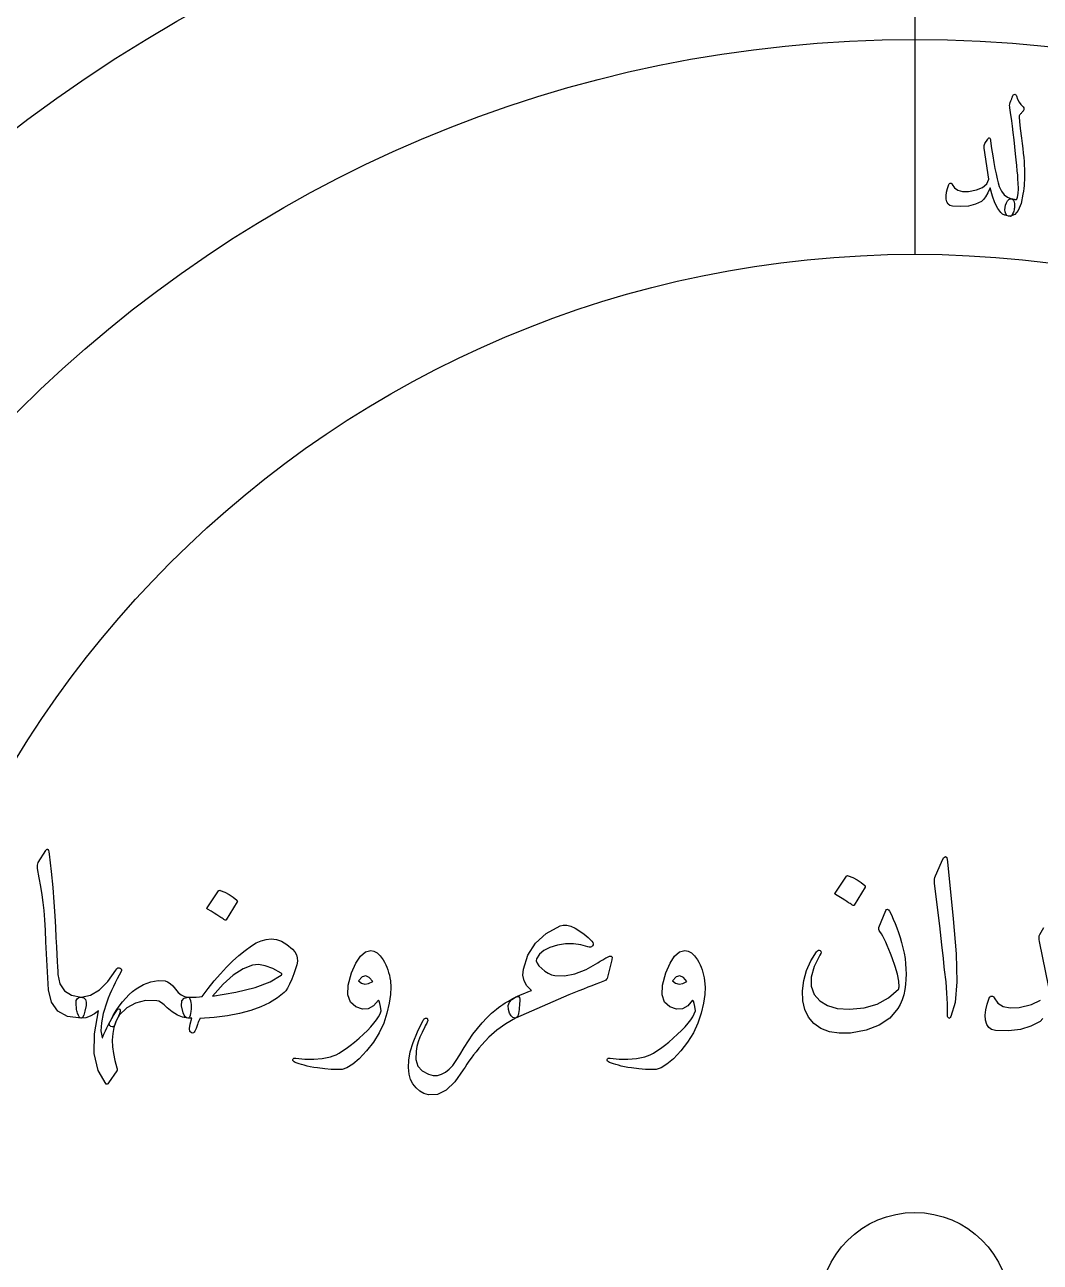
# Model space of a CAD drawing. Header units: millimetres. Extents: x -150 to 150, y -150 to 198.
# Drawn here: x -42.6 to 6, y 2.2 to 61.4 of the extents above; entities that cross this region are included whole.
import ezdxf

# ---------------------------------------------------------------- set-up
doc = ezdxf.new("R2010")
doc.units = ezdxf.units.MM
for name, color, linetype in [('CUT_INNER', 6, 'Continuous'), ('CUT_OUTER', 1, 'Continuous'), ('ENGRAVE', 7, 'Continuous'), ('ENGRAVE_FINE', 8, 'Continuous'), ('GUIDE', 3, 'Continuous'), ('TEXT', 5, 'Continuous')]:
    doc.layers.add(name, color=color, linetype=linetype)

msp = doc.modelspace()

# ---------------------------------------------------------------- linework, layer by layer
at = {"layer": 'CUT_INNER'}
msp.add_circle((0, 0), 4.55, dxfattribs=at)
at = {"layer": 'CUT_OUTER'}
msp.add_arc((0.0002, -0.0002), 149.9998, 179.017762, 3.164151, dxfattribs=at)
at = {"layer": 'ENGRAVE'}
for radius in [132.75, 112.1737, 91.5975, 71.0212, 50.445]:
    msp.add_circle((0, 0), radius, dxfattribs=at)
at = {"layer": 'ENGRAVE_FINE'}
msp.add_lwpolyline([(0, 71.0213), (0, 50.445)], dxfattribs=at)
for radius in [122.4619, 101.8856, 81.3094, 60.7331]:
    msp.add_circle((0, 0), radius, dxfattribs=at)
at = {"layer": 'GUIDE'}
msp.add_circle((0, 0), 137.25, dxfattribs=at)
at = {"layer": 'TEXT'}
for points in [[(4.6908, 58.0359), (4.7081, 58.0704), (4.7294, 58.0944), (4.7549, 58.1077), (4.7845, 58.1104), (4.8104, 58.104), (4.8326, 58.0896), (4.8512, 58.0671), (4.866, 58.0364), (4.9234, 57.8801), (4.9957, 57.74), (5.0829, 57.6163), (5.1849, 57.5087), (5.2173, 57.4624), (5.2276, 57.4134), (5.216, 57.3618), (5.1825, 57.3074), (5.1601, 57.2796), (5.1372, 57.2518), (5.1138, 57.224), (5.09, 57.1963), (5.0662, 57.1686), (5.0429, 57.1408), (5.0201, 57.1129), (4.9978, 57.085), (4.9959, 57.0129), (5.0146, 56.8093), (5.0534, 56.4742), (5.1112, 56.0076), (5.1428, 55.7511), (5.1707, 55.5103), (5.1948, 55.2852), (5.2154, 55.0759), (5.232, 54.8827), (5.2443, 54.7062), (5.2524, 54.5465), (5.2564, 54.4035), (5.257, 54.2691), (5.2547, 54.1348), (5.2495, 54.0009), (5.2416, 53.8672), (5.2309, 53.7334), (5.2174, 53.5988), (5.201, 53.4636), (5.1818, 53.3278), (5.0874, 52.8753), (4.9562, 52.5485), (4.7883, 52.3471), (4.5835, 52.2707), (4.4862, 52.2764), (4.4112, 52.3117), (4.3582, 52.3767), (4.3274, 52.4716), (4.3166, 52.5811), (4.3238, 52.69), (4.349, 52.7985), (4.3923, 52.9063), (4.4469, 53.0048), (4.5043, 53.0704), (4.5644, 53.103), (4.6273, 53.1027), (4.6751, 53.095), (4.718, 53.0882), (4.756, 53.0822), (4.789, 53.0771), (4.8177, 53.0738), (4.8425, 53.0732), (4.8634, 53.0753), (4.8805, 53.08), (4.9232, 53.1871), (4.9496, 53.3536), (4.9595, 53.5794), (4.9526, 53.8647), (4.9427, 54.0347), (4.9284, 54.2299), (4.9097, 54.4502), (4.8862, 54.6955), (4.8585, 54.9664), (4.8269, 55.2633), (4.7912, 55.5861), (4.7512, 55.9348), (4.7107, 56.2758), (4.6737, 56.5754), (4.6404, 56.8336), (4.6112, 57.0504), (4.5866, 57.2258), (4.5673, 57.3597), (4.5535, 57.4522), (4.5453, 57.5032), (4.5401, 57.5693), (4.5461, 57.6392), (4.5633, 57.7129), (4.5917, 57.7903), (4.6099, 57.8287), (4.6264, 57.8649), (4.6413, 57.8989), (4.6545, 57.9307), (4.6661, 57.9603), (4.676, 57.9877), (4.6842, 58.0129), (4.6908, 58.0359)], [(4.5757, 52.2639), (4.4327, 52.2851), (4.3097, 52.322), (4.2068, 52.3746), (4.1237, 52.4432), (3.9747, 52.6416), (3.8394, 52.9064), (3.7171, 53.2379), (3.6077, 53.6362), (3.4969, 53.394), (3.3912, 53.2034), (3.2902, 53.0645), (3.1938, 52.9773), (2.9037, 52.839), (2.5748, 52.756), (2.2063, 52.7276), (1.7971, 52.7529), (1.6821, 52.7855), (1.595, 52.8524), (1.5358, 52.9536), (1.5044, 53.0893), (1.4994, 53.248), (1.5192, 53.418), (1.5641, 53.5994), (1.6344, 53.792), (1.648, 53.8181), (1.6651, 53.8376), (1.6857, 53.8504), (1.7098, 53.8566), (1.74, 53.8547), (1.7644, 53.8437), (1.7831, 53.8236), (1.7958, 53.7943), (1.9022, 53.6238), (2.0656, 53.5112), (2.2865, 53.4562), (2.5653, 53.458), (2.9563, 53.5285), (3.249, 53.6498), (3.4436, 53.8234), (3.5394, 54.0505), (3.3245, 55.5239), (3.3181, 55.5913), (3.3207, 55.6507), (3.3323, 55.7021), (3.353, 55.7456), (3.4961, 55.9603), (3.5165, 55.9883), (3.5354, 56.0081), (3.5529, 56.0195), (3.5689, 56.0227), (3.5897, 56.0102), (3.6066, 55.983), (3.6197, 55.9412), (3.629, 55.8847), (3.6803, 55.5086), (3.7321, 55.1617), (3.7845, 54.844), (3.8376, 54.5555), (3.8907, 54.2963), (3.943, 54.0663), (3.9945, 53.8657), (4.0455, 53.6944), (4.1455, 53.471), (4.2768, 53.298), (4.4397, 53.1751), (4.6345, 53.102), (4.6889, 53.0777), (4.7302, 53.0302), (4.7584, 52.9595), (4.7736, 52.8658), (4.7755, 52.8169), (4.7756, 52.7677), (4.7738, 52.7181), (4.7702, 52.6683), (4.7639, 52.6183), (4.7539, 52.5681), (4.7404, 52.5177), (4.7232, 52.4673), (4.6853, 52.376), (4.6481, 52.3117), (4.6116, 52.2743), (4.5757, 52.2639)], [(-41.6378, 21.8846), (-41.6162, 21.9181), (-41.596, 21.9404), (-41.5772, 21.9515), (-41.5598, 21.9515), (-41.5333, 21.9369), (-41.5096, 21.893), (-41.4887, 21.8198), (-41.4706, 21.7174), (-41.3786, 20.8845), (-41.3033, 20.1144), (-41.2448, 19.407), (-41.2029, 18.7624), (-41.1761, 18.2111), (-41.1514, 17.7169), (-41.1287, 17.28), (-41.1082, 16.9001), (-41.0904, 16.5775), (-41.0761, 16.3119), (-41.0653, 16.1035), (-41.058, 15.9523), (-40.959, 15.4993), (-40.7402, 15.1662), (-40.4015, 14.9529), (-39.9429, 14.8595), (-39.8153, 14.8261), (-39.7338, 14.748), (-39.6983, 14.6253), (-39.7087, 14.4581), (-39.761, 14.1946), (-39.8174, 14.0065), (-39.8781, 13.8935), (-39.9429, 13.8559), (-40.5882, 13.9409), (-41.0636, 14.196), (-41.3688, 14.6212), (-41.504, 15.2163), (-41.5253, 15.501), (-41.5444, 15.7864), (-41.5615, 16.0725), (-41.5765, 16.3593), (-41.5901, 16.6468), (-41.603, 16.935), (-41.6152, 17.2239), (-41.6267, 17.5134), (-41.6476, 18.0658), (-41.6769, 18.563), (-41.7145, 19.0052), (-41.7605, 19.3924), (-41.8149, 19.7642), (-41.8776, 20.1604), (-41.9487, 20.581), (-42.0281, 21.026), (-42.0386, 21.1062), (-42.0365, 21.1793), (-42.0218, 21.2455), (-41.9947, 21.3048)], [(1.2712, 21.3271), (1.3778, 21.5334), (1.4636, 21.6059), (1.5284, 21.5445), (1.5723, 21.3494), (1.8288, 18.6174), (1.9814, 16.9406), (2.0155, 15.601), (1.9312, 14.5988), (1.7284, 13.934), (1.6915, 13.8796), (1.6587, 13.8503), (1.6301, 13.8462), (1.6057, 13.8671), (1.5862, 13.8998), (1.5723, 13.9423), (1.5639, 13.9946), (1.5611, 14.0566), (1.5611, 14.5396), (1.5388, 15.0519), (1.4942, 15.5934), (1.4273, 16.1642), (1.4127, 16.3133), (1.3688, 16.7161), (1.2956, 17.3727), (1.1932, 18.2829), (0.9478, 20.3012), (0.9423, 20.4085), (0.9478, 20.5075), (0.9646, 20.5981), (0.9924, 20.6803)], [(-3.2784, 20.658), (-3.2645, 20.672), (-3.2449, 20.6803), (-3.2199, 20.6831), (-3.1892, 20.6803), (-2.9724, 20.5925), (-2.7682, 20.4852), (-2.5766, 20.3583), (-2.3975, 20.212), (-2.38, 20.1897), (-2.3724, 20.1674), (-2.3745, 20.1451), (-2.3863, 20.1228), (-2.9104, 19.2753), (-2.9299, 19.2551), (-2.955, 19.2502), (-2.9857, 19.2607), (-3.0219, 19.2865), (-3.0533, 19.3088), (-3.1028, 19.3422), (-3.1704, 19.3868), (-3.2561, 19.4426), (-3.3613, 19.5095), (-3.4875, 19.5875), (-3.6345, 19.6767), (-3.8025, 19.7771), (-3.8248, 19.7938), (-3.8359, 19.8105), (-3.8359, 19.8273), (-3.8248, 19.844)], [(-33.3638, 19.9555), (-33.3499, 19.9694), (-33.3303, 19.9778), (-33.3052, 19.9806), (-33.2746, 19.9778), (-33.0578, 19.89), (-32.8536, 19.7827), (-32.662, 19.6558), (-32.4829, 19.5095), (-32.4654, 19.4872), (-32.4578, 19.4649), (-32.4599, 19.4426), (-32.4717, 19.4203), (-32.9958, 18.5728), (-33.0153, 18.5526), (-33.0404, 18.5477), (-33.0711, 18.5582), (-33.1073, 18.5839), (-33.1387, 18.6062), (-33.1882, 18.6397), (-33.2558, 18.6843), (-33.3415, 18.7401), (-33.4467, 18.807), (-33.5729, 18.885), (-33.7199, 18.9742), (-33.8879, 19.0746), (-33.9102, 19.0913), (-33.9213, 19.108), (-33.9213, 19.1248), (-33.9102, 19.1415)], [(-1.2155, 18.9854), (-1.1221, 18.7972), (-1.0315, 18.6007), (-0.9437, 18.3958), (-0.8586, 18.1825), (-0.7778, 17.9595), (-0.7025, 17.7253), (-0.6328, 17.48), (-0.5687, 17.2235), (-0.5136, 16.9681), (-0.4711, 16.7148), (-0.4412, 16.4635), (-0.4237, 16.2144), (-0.4189, 15.9666), (-0.4265, 15.7195), (-0.4467, 15.4732), (-0.4795, 15.2275), (-0.5339, 14.9696), (-0.6077, 14.7313), (-0.7011, 14.5124), (-0.814, 14.3131), (-1.198, 13.8594), (-1.7033, 13.513), (-2.3299, 13.274), (-3.0777, 13.1423), (-3.6185, 13.129), (-4.0924, 13.2008), (-4.4994, 13.3576), (-4.8395, 13.5994), (-5.0953, 13.9103), (-5.2716, 14.2741), (-5.3685, 14.6908), (-5.3859, 15.1606), (-5.3225, 15.6582), (-5.188, 16.1363), (-4.9824, 16.5949), (-4.7057, 17.0339), (-4.6618, 17.0841), (-4.6193, 17.112), (-4.5782, 17.1176), (-4.5385, 17.1009), (-4.5015, 17.066), (-4.4911, 17.0172), (-4.5071, 16.9545), (-4.5496, 16.8778), (-4.8256, 16.3252), (-4.9622, 15.8269), (-4.9594, 15.3829), (-4.8172, 14.9933), (-4.5573, 14.6811), (-4.19, 14.4581), (-3.7154, 14.3243), (-3.1334, 14.2797), (-2.4302, 14.3486), (-1.8037, 14.5333), (-1.2538, 14.8337), (-0.7806, 15.2498), (-0.7708, 15.2644), (-0.7638, 15.286), (-0.7597, 15.3146), (-0.7583, 15.3501), (-0.7743, 15.6296), (-0.8335, 15.9551), (-0.936, 16.3266), (-1.0816, 16.744), (-1.1639, 16.9541), (-1.2433, 17.1496), (-1.32, 17.3305), (-1.3939, 17.4967), (-1.4657, 17.6476), (-1.5361, 17.7825), (-1.605, 17.9013), (-1.6726, 18.0041), (-1.7047, 18.0578), (-1.7228, 18.1072), (-1.727, 18.1525), (-1.7173, 18.1937), (-1.3827, 19.0188), (-1.3514, 19.0669), (-1.313, 19.0774), (-1.2677, 19.0502), (-1.2155, 18.9854)], [(-14.5186, 16.6548), (-14.7416, 15.7627), (-14.7667, 15.7195), (-14.8085, 15.6791), (-14.8671, 15.6415), (-14.9423, 15.6066), (-15.1093, 15.5477), (-15.2866, 15.4826), (-15.4745, 15.4111), (-15.6727, 15.3334), (-15.8815, 15.2501), (-16.1007, 15.162), (-16.3303, 15.0689), (-16.5704, 14.971), (-19.1351, 13.8559), (-19.2522, 13.8817), (-19.347, 13.9591), (-19.4195, 14.088), (-19.4696, 14.2685), (-19.478, 14.4602), (-19.425, 14.6225), (-19.3107, 14.7557), (-19.1351, 14.8595), (-19.1132, 14.8696), (-19.0696, 14.8888), (-19.0044, 14.917), (-18.9177, 14.9543), (-18.81, 14.9999), (-18.6821, 15.0533), (-18.534, 15.1142), (-18.3657, 15.1829), (-18.5824, 15.4052), (-18.7197, 15.6484), (-18.7776, 15.9126), (-18.756, 16.1976), (-18.5413, 16.8757), (-18.1761, 17.4493), (-17.6604, 17.9184), (-16.9941, 18.2829), (-16.8485, 18.317), (-16.6791, 18.308), (-16.4861, 18.2557), (-16.2693, 18.1602), (-16.0442, 18.0299), (-15.8372, 17.8842), (-15.6483, 17.7232), (-15.4776, 17.5469), (-15.4295, 17.4821), (-15.4079, 17.4214), (-15.4128, 17.365), (-15.4441, 17.3127), (-15.4915, 17.2723), (-15.5445, 17.2514), (-15.603, 17.25), (-15.6672, 17.2681), (-16.001, 17.3734), (-16.3557, 17.4214), (-16.7314, 17.4124), (-17.1279, 17.3462), (-17.4869, 17.2388), (-17.7719, 17.0953), (-17.9831, 16.9155), (-18.1204, 16.6994), (-18.1343, 16.6032), (-18.0981, 16.4931), (-18.0117, 16.3691), (-17.8751, 16.2311), (-17.7189, 16.1056), (-17.5628, 16.0081), (-17.4067, 15.9384), (-17.2506, 15.8965), (-16.783, 15.8847), (-16.2832, 15.983), (-15.7515, 16.1914), (-15.1877, 16.5099), (-15.127, 16.5482), (-15.0678, 16.5851), (-15.0099, 16.6207), (-14.9535, 16.6548), (-14.8991, 16.6869), (-14.8476, 16.7161), (-14.7988, 16.7426), (-14.7528, 16.7663), (-14.6252, 16.8263), (-14.5437, 16.8277), (-14.5081, 16.7705), (-14.5186, 16.6548)], [(-31.7803, 17.3239), (-31.5538, 17.4619), (-31.3204, 17.5636), (-31.0799, 17.6291), (-30.8325, 17.6584), (-30.5893, 17.6312), (-30.3391, 17.5385), (-30.0819, 17.3803), (-29.8178, 17.1566), (-29.7028, 17.0291), (-29.6254, 16.8918), (-29.5857, 16.7447), (-29.5836, 16.5879), (-29.6129, 16.413), (-29.6672, 16.2116), (-29.7467, 15.9837), (-29.8512, 15.7293), (-29.9613, 15.484), (-30.0575, 15.2944), (-30.1398, 15.1606), (-30.2081, 15.0825), (-30.5346, 14.8236), (-30.912, 14.5933), (-31.3402, 14.3915), (-31.8194, 14.2183), (-32.3501, 14.0751), (-32.9331, 13.9632), (-33.5683, 13.8827), (-34.2559, 13.8336), (-34.2628, 13.8148), (-34.2726, 13.7918), (-34.2851, 13.7646), (-34.3005, 13.7333), (-34.3172, 13.697), (-34.3339, 13.6552), (-34.3507, 13.6078), (-34.3674, 13.5548), (-34.3841, 13.5012), (-34.4008, 13.4517), (-34.4176, 13.4064), (-34.4343, 13.3653), (-34.4503, 13.3276), (-34.465, 13.2928), (-34.4782, 13.2607), (-34.49, 13.2315), (-34.5214, 13.1806), (-34.5597, 13.1506), (-34.605, 13.1416), (-34.6573, 13.1534), (-34.7277, 13.2224), (-34.7493, 13.3625), (-34.7221, 13.5737), (-34.6462, 13.8559), (-34.8134, 13.8559), (-34.8873, 13.8719), (-34.9528, 13.92), (-35.01, 14.0002), (-35.0587, 14.1124), (-35.1312, 14.4434), (-35.1145, 14.6783), (-35.0086, 14.817), (-34.8134, 14.8595), (-34.6127, 14.8574), (-34.4343, 14.8623), (-34.2782, 14.8741), (-34.1444, 14.893), (-33.8541, 15.2773), (-33.5631, 15.6387), (-33.2714, 15.977), (-32.9791, 16.2924), (-32.6846, 16.5848), (-32.3867, 16.8541), (-32.0853, 17.1005), (-31.7803, 17.3239)], [(-26.9854, 16.0192), (-26.7819, 16.4917), (-26.5617, 16.8277), (-26.3247, 17.027), (-26.071, 17.0897), (-25.9121, 17.0618), (-25.7588, 16.9782), (-25.6111, 16.8388), (-25.4689, 16.6437), (-25.4006, 16.5308), (-25.3406, 16.4151), (-25.2891, 16.2966), (-25.2459, 16.1753), (-25.2089, 16.0506), (-25.1762, 15.9216), (-25.1476, 15.7885), (-25.1232, 15.6512), (-25.1002, 15.3453), (-25.1204, 14.985), (-25.1838, 14.5703), (-25.2905, 14.1012), (-25.448, 13.6155), (-25.664, 13.1506), (-25.9386, 12.7067), (-26.2718, 12.2836), (-26.6209, 11.9149), (-26.9325, 11.6452), (-27.2063, 11.4745), (-27.4426, 11.4027), (-27.6838, 11.3901), (-27.9611, 11.3971), (-28.2748, 11.4236), (-28.6246, 11.4696), (-28.802, 11.4985), (-28.9661, 11.5295), (-29.117, 11.5626), (-29.2546, 11.5978), (-29.3797, 11.6337), (-29.493, 11.6689), (-29.5944, 11.7034), (-29.684, 11.7372), (-29.7369, 11.7665), (-29.7732, 11.7986), (-29.7927, 11.8334), (-29.7955, 11.871), (-29.778, 11.9087), (-29.7481, 11.9324), (-29.7056, 11.9421), (-29.6505, 11.9379), (-29.2205, 11.8961), (-28.8002, 11.8933), (-28.3897, 11.9296), (-27.989, 12.0048), (-27.8653, 12.0432), (-27.7284, 12.1024), (-27.5782, 12.1826), (-27.4147, 12.2836), (-27.2381, 12.4056), (-27.0481, 12.5485), (-26.845, 12.7122), (-26.6286, 12.8969), (-26.4167, 13.0879), (-26.2272, 13.2705), (-26.0599, 13.4447), (-25.9149, 13.6106), (-25.793, 13.7688), (-25.6947, 13.92), (-25.6201, 14.0643), (-25.5692, 14.2016), (-25.5985, 14.4093), (-25.6306, 14.564), (-25.6654, 14.6658), (-25.7031, 14.7145), (-25.9296, 14.4476), (-26.1853, 14.3047), (-26.4704, 14.2859), (-26.7847, 14.3912), (-27.044, 14.6184), (-27.1638, 14.9654), (-27.1443, 15.4324), (-26.9854, 16.0192)], [(-11.9316, 16.0192), (-11.7281, 16.4917), (-11.5078, 16.8277), (-11.2709, 17.027), (-11.0172, 17.0897), (-10.8583, 17.0618), (-10.705, 16.9782), (-10.5572, 16.8388), (-10.415, 16.6437), (-10.3467, 16.5308), (-10.2868, 16.4151), (-10.2352, 16.2966), (-10.192, 16.1753), (-10.1551, 16.0506), (-10.1223, 15.9216), (-10.0937, 15.7885), (-10.0694, 15.6512), (-10.0464, 15.3453), (-10.0666, 14.985), (-10.13, 14.5703), (-10.2366, 14.1012), (-10.3941, 13.6155), (-10.6102, 13.1506), (-10.8848, 12.7067), (-11.2179, 12.2836), (-11.5671, 11.9149), (-11.8786, 11.6452), (-12.1525, 11.4745), (-12.3888, 11.4027), (-12.6299, 11.3901), (-12.9073, 11.3971), (-13.2209, 11.4236), (-13.5708, 11.4696), (-13.7481, 11.4985), (-13.9123, 11.5295), (-14.0632, 11.5626), (-14.2008, 11.5978), (-14.3259, 11.6337), (-14.4392, 11.6689), (-14.5406, 11.7034), (-14.6301, 11.7372), (-14.6831, 11.7665), (-14.7193, 11.7986), (-14.7388, 11.8334), (-14.7416, 11.871), (-14.7242, 11.9087), (-14.6942, 11.9324), (-14.6517, 11.9421), (-14.5967, 11.9379), (-14.1666, 11.8961), (-13.7464, 11.8933), (-13.3359, 11.9296), (-12.9352, 12.0048), (-12.8115, 12.0432), (-12.6745, 12.1024), (-12.5243, 12.1826), (-12.3609, 12.2836), (-12.1842, 12.4056), (-11.9943, 12.5485), (-11.7911, 12.7122), (-11.5747, 12.8969), (-11.3629, 13.0879), (-11.1733, 13.2705), (-11.006, 13.4447), (-10.8611, 13.6106), (-10.7391, 13.7688), (-10.6408, 13.92), (-10.5663, 14.0643), (-10.5154, 14.2016), (-10.5447, 14.4093), (-10.5767, 14.564), (-10.6116, 14.6658), (-10.6492, 14.7145), (-10.8757, 14.4476), (-11.1315, 14.3047), (-11.4165, 14.2859), (-11.7309, 14.3912), (-11.9901, 14.6184), (-12.11, 14.9654), (-12.0905, 15.4324), (-11.9316, 16.0192)], [(-38.1587, 13.9451), (-38.2814, 13.6817), (-38.3706, 13.4043), (-38.4263, 13.113), (-38.4486, 12.8077), (-38.4389, 12.4899), (-38.3985, 12.161), (-38.3274, 11.8209), (-38.2256, 11.4696), (-38.2131, 11.4229), (-38.2089, 11.3832), (-38.2131, 11.3504), (-38.2256, 11.3246), (-38.6271, 10.7559), (-38.664, 10.7148), (-38.6968, 10.6918), (-38.7253, 10.6869), (-38.7497, 10.7002), (-39.1316, 11.3546), (-39.3184, 12.1582), (-39.3101, 13.1109), (-39.1066, 14.2127), (-39.301, 14.0566), (-39.5052, 13.9451), (-39.7192, 13.8782), (-39.9429, 13.8559), (-39.991, 13.8705), (-40.0349, 13.9145), (-40.0746, 13.9876), (-40.1101, 14.0901), (-40.1304, 14.1518), (-40.1464, 14.2141), (-40.1582, 14.2772), (-40.1659, 14.341), (-40.1715, 14.4048), (-40.1771, 14.4678), (-40.1826, 14.5302), (-40.1882, 14.5919), (-40.1812, 14.7048), (-40.138, 14.787), (-40.0586, 14.8386), (-39.9429, 14.8595), (-39.4878, 14.9613), (-39.0592, 15.2108), (-38.657, 15.608), (-38.2814, 16.153), (-38.2305, 16.222), (-38.1782, 16.2617), (-38.1246, 16.2722), (-38.0695, 16.2534), (-38.0291, 16.2178), (-38.0082, 16.1781), (-38.0068, 16.1342), (-38.0249, 16.0861), (-38.1235, 15.9119), (-38.2187, 15.7349), (-38.3103, 15.555), (-38.3985, 15.3725), (-38.4831, 15.1871), (-38.5643, 14.9989), (-38.642, 14.8079), (-38.7163, 14.6142), (-38.8807, 14.0866), (-38.9727, 13.6301), (-38.9923, 13.2447), (-38.9393, 12.9304), (-38.9344, 12.9206), (-38.9309, 12.9137), (-38.9288, 12.9095), (-38.9281, 12.9081), (-38.9274, 12.9095), (-38.9254, 12.9137), (-38.9219, 12.9206), (-38.917, 12.9304), (-38.849, 13.0903), (-38.779, 13.2468), (-38.7069, 13.3998), (-38.6326, 13.5493), (-38.5556, 13.696), (-38.4751, 13.8406), (-38.3912, 13.9831), (-38.3037, 14.1235), (-38.2403, 14.2211), (-38.1838, 14.2797), (-38.1343, 14.2992), (-38.0918, 14.2797), (-38.0709, 14.2378), (-38.0751, 14.1681), (-38.1044, 14.0706), (-38.1587, 13.9451)], [(-30.3642, 16.0081), (-30.7593, 16.229), (-31.1197, 16.3677), (-31.4451, 16.4241), (-31.7357, 16.3983), (-32.1853, 16.2255), (-32.6529, 15.9188), (-33.1387, 15.4784), (-33.6426, 14.9041), (-32.5254, 15.0965), (-31.6047, 15.3278), (-30.8806, 15.5983), (-30.353, 15.9077), (-30.3286, 15.9349), (-30.3224, 15.9607), (-30.3342, 15.9851), (-30.3642, 16.0081)], [(-38.1141, 14.0009), (-38.1692, 13.9186), (-38.2228, 13.8169), (-38.2751, 13.6956), (-38.326, 13.5548), (-38.3587, 13.4858), (-38.4013, 13.4461), (-38.4535, 13.4357), (-38.5156, 13.4545), (-38.5713, 13.497), (-38.5936, 13.5576), (-38.5825, 13.6364), (-38.5379, 13.7333), (-38.4016, 13.9862), (-38.2605, 14.2211), (-38.1145, 14.4379), (-37.9636, 14.6365), (-37.8078, 14.8177), (-37.6472, 14.9822), (-37.4816, 15.1299), (-37.3112, 15.2609), (-36.9565, 15.4686), (-36.6059, 15.601), (-36.2596, 15.6582), (-35.9174, 15.6401), (-35.7989, 15.5948), (-35.6776, 15.5146), (-35.5536, 15.3996), (-35.4267, 15.2498), (-35.2887, 15.0916), (-35.1424, 14.9738), (-34.9877, 14.8964), (-34.8246, 14.8595), (-34.7695, 14.8386), (-34.727, 14.787), (-34.697, 14.7048), (-34.6796, 14.5919), (-34.6751, 14.5302), (-34.6726, 14.4678), (-34.6723, 14.4048), (-34.674, 14.341), (-34.6779, 14.2772), (-34.6838, 14.2141), (-34.6918, 14.1518), (-34.7019, 14.0901), (-34.7263, 13.9835), (-34.7549, 13.9089), (-34.7876, 13.8664), (-34.8246, 13.8559), (-35.079, 13.8998), (-35.3292, 13.9981), (-35.5752, 14.1507), (-35.817, 14.3577), (-35.9655, 14.4957), (-36.0986, 14.5975), (-36.2164, 14.663), (-36.3188, 14.6922), (-36.8575, 14.695), (-37.3363, 14.5807), (-37.7552, 14.3493), (-38.1141, 14.0009)], [(-25.9707, 15.6066), (-26.1352, 15.8059), (-26.3052, 15.8798), (-26.4808, 15.8282), (-26.662, 15.6512), (-26.5143, 15.5314), (-26.3498, 15.484), (-26.1686, 15.509), (-25.9707, 15.6066)], [(-10.9168, 15.6066), (-11.0813, 15.8059), (-11.2514, 15.8798), (-11.427, 15.8282), (-11.6082, 15.6512), (-11.4604, 15.5314), (-11.296, 15.484), (-11.1148, 15.509), (-10.9168, 15.6066)], [(-19.1351, 13.8559), (-19.5993, 13.5883), (-20.0216, 13.2872), (-20.4021, 12.9527), (-20.7409, 12.5847), (-20.8816, 12.4146), (-21.0141, 12.2502), (-21.1381, 12.0913), (-21.2538, 11.9379), (-21.3611, 11.7902), (-21.4601, 11.648), (-21.5507, 11.5114), (-21.6329, 11.3804), (-22.0462, 10.7998), (-22.4609, 10.4075), (-22.877, 10.2033), (-23.2944, 10.1872), (-23.5175, 10.2493), (-23.7182, 10.3573), (-23.8966, 10.5113), (-24.0527, 10.7113), (-24.1607, 10.9204), (-24.2283, 11.1797), (-24.2555, 11.4891), (-24.2423, 11.8487), (-24.174, 12.2446), (-24.036, 12.6962), (-23.8283, 13.2036), (-23.5509, 13.7667), (-23.5272, 13.7974), (-23.5007, 13.8225), (-23.4715, 13.842), (-23.4394, 13.8559), (-23.4087, 13.8622), (-23.3836, 13.8587), (-23.3641, 13.8455), (-23.3502, 13.8225), (-23.3411, 13.7911), (-23.3363, 13.7639), (-23.3356, 13.7409), (-23.339, 13.7221), (-23.3481, 13.7036), (-23.3641, 13.6705), (-23.3871, 13.6228), (-23.4171, 13.5604), (-23.454, 13.4834), (-23.4979, 13.3918), (-23.5488, 13.2855), (-23.6067, 13.1646), (-23.7084, 12.9415), (-23.7907, 12.7185), (-23.8534, 12.4955), (-23.8966, 12.2725), (-23.9057, 11.8773), (-23.8102, 11.5616), (-23.6102, 11.3253), (-23.3056, 11.1685), (-23.0833, 11.1163), (-22.8735, 11.1156), (-22.6763, 11.1664), (-22.4916, 11.2689), (-22.3145, 11.4083), (-22.1403, 11.5923), (-21.9689, 11.8209), (-21.8002, 12.0941), (-21.5925, 12.4453), (-21.382, 12.7743), (-21.1688, 13.0809), (-20.9527, 13.3653), (-20.7325, 13.628), (-20.5067, 13.8699), (-20.2753, 14.0908), (-20.0383, 14.2908), (-19.9411, 14.3678), (-19.839, 14.4427), (-19.732, 14.5156), (-19.6202, 14.5863), (-19.5041, 14.6556), (-19.3846, 14.7243), (-19.2616, 14.7922), (-19.1351, 14.8595), (-19.0424, 14.8957), (-18.9762, 14.893), (-18.9365, 14.8511), (-18.9232, 14.7703), (-18.9292, 14.6654), (-18.9358, 14.5626), (-18.9431, 14.4619), (-18.9511, 14.3633), (-18.9605, 14.2675), (-18.972, 14.1751), (-18.9856, 14.0863), (-19.0013, 14.0009), (-19.0138, 13.9625), (-19.0403, 13.9256), (-19.0808, 13.8901), (-19.1351, 13.8559)]]:
    msp.add_lwpolyline(points, close=True, dxfattribs=at)
for points in [[(6.423, 15.339), (5.9658, 17.5246), (5.9505, 17.625), (5.9491, 17.7142), (5.9616, 17.7922), (5.9881, 17.8591), (6.1777, 18.1937)], [(6.1393, 13.8392), (5.9992, 13.6998), (5.5643, 13.4677), (5.0626, 13.3179), (4.4939, 13.2503), (3.8582, 13.2649), (3.6784, 13.3081), (3.5404, 13.4043), (3.4443, 13.5534), (3.3899, 13.7556), (3.3753, 13.9932), (3.3983, 14.249), (3.4589, 14.5229), (3.5572, 14.8149), (3.5767, 14.8546), (3.6018, 14.8846), (3.6324, 14.9048), (3.6687, 14.9153), (3.7147, 14.9139), (3.7523, 14.8985), (3.7816, 14.8693), (3.8025, 14.8261), (3.9732, 14.5759), (4.229, 14.4163), (4.5698, 14.3473), (4.9956, 14.3689), (5.5867, 14.5048), (6.0215, 14.7118)]]:
    msp.add_lwpolyline(points, dxfattribs=at)

doc.saveas('drawing.dxf')
